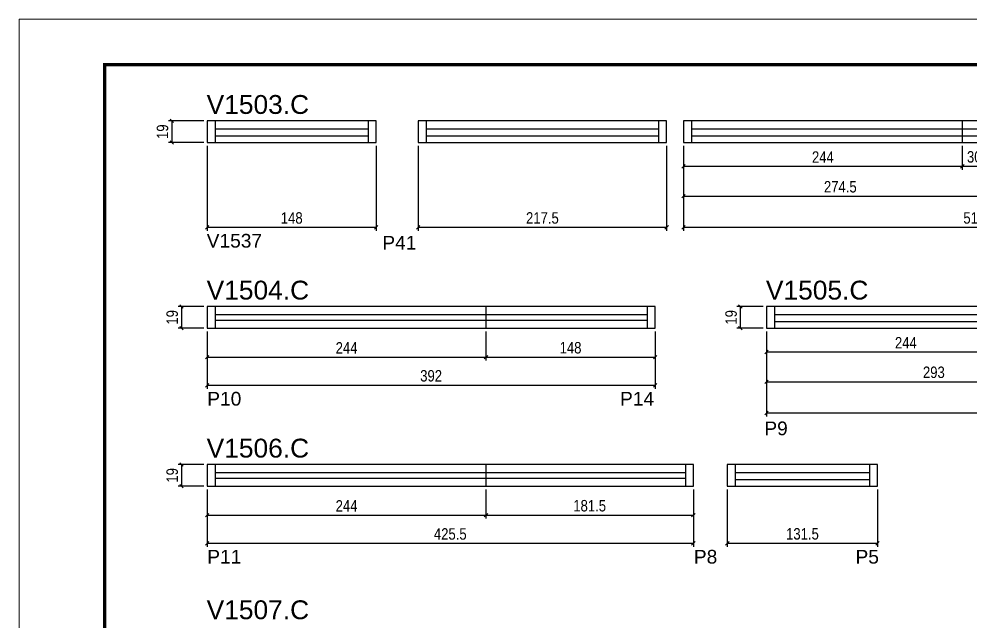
# Model space of a CAD drawing. Extents: x 1959 to 8212, y 239 to 4735.
# Drawn here: x 5142 to 5975, y 3059 to 3587 of the extents above; entities that cross this region are included whole.
import ezdxf

# ---------------------------------------------------------------- set-up
doc = ezdxf.new("R2010")
doc.units = 0
doc.linetypes.add('DASHED', pattern=[0.75, 0.5, -0.25])
for name, color, linetype in [('5', 5, 'Continuous'), ('COTA', 241, 'Continuous'), ('NOMENCLATURA', 7, 'Continuous'), ('Painéis', 200, 'Continuous'), ('SARR_2.2x7', 40, 'Continuous')]:
    doc.layers.add(name, color=color, linetype=linetype)
doc.layers.add('Folhas', color=255, linetype='Continuous', lineweight=9)
doc.layers.add('SARRAFO DE PRESSAO', color=251, linetype='DASHED', lineweight=9)
doc.styles.add('COTA TECNICA', font='techl___.ttf', dxfattribs={"height": 10})
doc.styles.add('COTA TECNICA-50', font='techl___.ttf', dxfattribs={"height": 10})
doc.styles.get("Standard").update_dxf_attribs({"font": 'arial.ttf'})
doc.dimstyles.new('COTA PAINEL-50', dxfattribs={"dimtxt": 10, "dimasz": 3, "dimexe": 3, "dimexo": 3, "dimgap": 3, "dimtad": 1, "dimdec": 1, "dimzin": 12, "dimdsep": 46, "dimtxsty": 'COTA TECNICA-50', "dimblk1": 'OBLIQUE', "dimblk2": 'OBLIQUE', "dimsah": 1, "dimcen": 0.9, "dimclrd": 4, "dimclre": 4, "dimclrt": 240, "dimadec": 1, "dimazin": 3, "dimtfac": 1, "dimtdec": 1, "dimtmove": 0, "dimatfit": 3, "dimfxl": 1, "dimtolj": 1, "dimtzin": 12, "dimarcsym": 0})
doc.dimstyles.new('PAINEL', dxfattribs={"dimtxt": 10, "dimasz": 3, "dimexe": 3, "dimexo": 3, "dimgap": 3, "dimtad": 1, "dimdec": 1, "dimzin": 12, "dimdsep": 46, "dimtxsty": 'COTA TECNICA', "dimblk1": 'OBLIQUE', "dimblk2": 'OBLIQUE', "dimsah": 1, "dimcen": 0.9, "dimclrd": 4, "dimclre": 4, "dimclrt": 240, "dimadec": 1, "dimazin": 3, "dimtfac": 1, "dimtdec": 1, "dimtmove": 0, "dimatfit": 3, "dimfxl": 1, "dimtolj": 1, "dimtzin": 12, "dimarcsym": 0})

# ---------------------------------------------------------------- blocks, each defined once
blk = doc.blocks.new('9999999999')
at = {"layer": 'Folhas'}
blk.add_lwpolyline([(98138.98, 34190.21), (99623.98, 34190.21), (99623.98, 35240.21), (98138.98, 35240.21)], close=True, dxfattribs=at)
at = {"layer": 'Folhas', "color": 30, "const_width": 3}
blk.add_lwpolyline([(98213.98, 34230.21), (99583.98, 34230.21), (99583.98, 35200.21), (98213.98, 35200.21)], close=True, dxfattribs=at)
blk = doc.blocks.new('_Oblique')
at = {"color": 0, "linetype": 'ByBlock', "lineweight": -2}
blk.add_line((-0.5, -0.5), (0.5, 0.5), dxfattribs=at)
blk = doc.blocks.new('*D71')
at = {"layer": 'COTA', "color": 4, "linetype": 'ByBlock', "lineweight": -2, "transparency": 16777216}
for p, q in [((5306.91, 3475.6), (5306.91, 3401.45)), ((5454.91, 3475.6), (5454.91, 3401.45)), ((5306.91, 3404.45), (5454.91, 3404.45))]:
    blk.add_line(p, q, dxfattribs=at)
at = {"layer": 'Defpoints', "color": 0, "linetype": 'ByBlock', "transparency": 16777216}
for p in [(5306.91, 3478.6), (5454.91, 3478.6), (5454.91, 3404.45)]:
    blk.add_point(p, dxfattribs=at)
at = {"layer": 'COTA', "color": 4, "linetype": 'ByBlock', "lineweight": -2, "transparency": 16777216, "xscale": 3, "yscale": 3, "zscale": 3, "rotation": 180}
blk.add_blockref('_Oblique', (5306.91, 3404.45), dxfattribs=at)
at = {"layer": 'COTA', "color": 4, "linetype": 'ByBlock', "lineweight": -2, "transparency": 16777216, "xscale": 3, "yscale": 3, "zscale": 3}
blk.add_blockref('_Oblique', (5454.91, 3404.45), dxfattribs=at)
at = {"layer": 'COTA', "color": 240, "linetype": 'ByBlock', "transparency": 16777216, "insert": (5380.91, 3412.55), "char_height": 10, "attachment_point": 5, "style": 'COTA TECNICA-50'}
blk.add_mtext('\\A1;148', dxfattribs=at)
blk = doc.blocks.new('*D72')
at = {"layer": 'COTA', "color": 4, "lineweight": -2, "transparency": 16777216}
for p, q in [((5303.91, 3497.6), (5272.93, 3497.6)), ((5275.93, 3497.6), (5275.93, 3478.6)), ((5303.91, 3478.6), (5272.93, 3478.6))]:
    blk.add_line(p, q, dxfattribs=at)
at = {"layer": 'Defpoints', "color": 0, "transparency": 16777216}
for p in [(5306.91, 3497.6), (5275.93, 3478.6), (5306.91, 3478.6)]:
    blk.add_point(p, dxfattribs=at)
at = {"layer": 'COTA', "color": 4, "lineweight": -2, "transparency": 16777216, "xscale": 3, "yscale": 3, "zscale": 3}
for p, rotation in [((5275.93, 3497.6), 90), ((5275.93, 3478.6), 270)]:
    blk.add_blockref('_Oblique', p, dxfattribs=dict(at, rotation=rotation))
at = {"layer": 'COTA', "color": 240, "transparency": 16777216, "insert": (5267.84, 3488.1), "char_height": 10, "attachment_point": 5, "rotation": 90, "style": 'COTA TECNICA'}
blk.add_mtext('\\A1;19', dxfattribs=at)
blk = doc.blocks.new('*D73')
at = {"layer": 'COTA', "color": 4, "linetype": 'ByBlock', "lineweight": -2, "transparency": 16777216}
for p, q in [((5491.54, 3475.6), (5491.54, 3401.45)), ((5709.04, 3475.6), (5709.04, 3401.45)), ((5491.54, 3404.45), (5709.04, 3404.45))]:
    blk.add_line(p, q, dxfattribs=at)
at = {"layer": 'Defpoints', "color": 0, "linetype": 'ByBlock', "transparency": 16777216}
for p in [(5491.54, 3478.6), (5709.04, 3478.6), (5709.04, 3404.45)]:
    blk.add_point(p, dxfattribs=at)
at = {"layer": 'COTA', "color": 4, "linetype": 'ByBlock', "lineweight": -2, "transparency": 16777216, "xscale": 3, "yscale": 3, "zscale": 3, "rotation": 180}
blk.add_blockref('_Oblique', (5491.54, 3404.45), dxfattribs=at)
at = {"layer": 'COTA', "color": 4, "linetype": 'ByBlock', "lineweight": -2, "transparency": 16777216, "xscale": 3, "yscale": 3, "zscale": 3}
blk.add_blockref('_Oblique', (5709.04, 3404.45), dxfattribs=at)
at = {"layer": 'COTA', "color": 240, "linetype": 'ByBlock', "transparency": 16777216, "insert": (5600.29, 3412.56), "char_height": 10, "attachment_point": 5, "style": 'COTA TECNICA-50'}
blk.add_mtext('\\A1;217.5', dxfattribs=at)
blk = doc.blocks.new('*D74')
at = {"layer": 'COTA', "color": 4, "linetype": 'ByBlock', "lineweight": -2, "transparency": 16777216}
for p, q in [((5723.77, 3475.6), (5723.77, 3401.45)), ((6242.27, 3475.6), (6242.27, 3401.45)), ((5723.77, 3404.45), (6242.27, 3404.45))]:
    blk.add_line(p, q, dxfattribs=at)
at = {"layer": 'Defpoints', "color": 0, "linetype": 'ByBlock', "transparency": 16777216}
for p in [(5723.77, 3478.6), (6242.27, 3478.6), (6242.27, 3404.45)]:
    blk.add_point(p, dxfattribs=at)
at = {"layer": 'COTA', "color": 4, "linetype": 'ByBlock', "lineweight": -2, "transparency": 16777216, "xscale": 3, "yscale": 3, "zscale": 3, "rotation": 180}
blk.add_blockref('_Oblique', (5723.77, 3404.45), dxfattribs=at)
at = {"layer": 'COTA', "color": 4, "linetype": 'ByBlock', "lineweight": -2, "transparency": 16777216, "xscale": 3, "yscale": 3, "zscale": 3}
blk.add_blockref('_Oblique', (6242.27, 3404.45), dxfattribs=at)
at = {"layer": 'COTA', "color": 240, "linetype": 'ByBlock', "transparency": 16777216, "insert": (5983.02, 3412.58), "char_height": 10, "attachment_point": 5, "style": 'COTA TECNICA-50'}
blk.add_mtext('\\A1;518.5', dxfattribs=at)
blk = doc.blocks.new('*D75')
at = {"layer": 'COTA', "color": 4, "lineweight": -2, "transparency": 16777216}
for p, q in [((5723.77, 3475.6), (5723.77, 3428.72)), ((5998.27, 3475.6), (5998.27, 3428.72)), ((5723.77, 3431.72), (5998.27, 3431.72))]:
    blk.add_line(p, q, dxfattribs=at)
at = {"layer": 'Defpoints', "color": 0, "transparency": 16777216}
for p in [(5723.77, 3478.6), (5998.27, 3478.6), (5998.27, 3431.72)]:
    blk.add_point(p, dxfattribs=at)
at = {"layer": 'COTA', "color": 4, "lineweight": -2, "transparency": 16777216, "xscale": 3, "yscale": 3, "zscale": 3, "rotation": 180}
blk.add_blockref('_Oblique', (5723.77, 3431.72), dxfattribs=at)
at = {"layer": 'COTA', "color": 4, "lineweight": -2, "transparency": 16777216, "xscale": 3, "yscale": 3, "zscale": 3}
blk.add_blockref('_Oblique', (5998.27, 3431.72), dxfattribs=at)
at = {"layer": 'COTA', "color": 240, "transparency": 16777216, "insert": (5861.02, 3439.83), "char_height": 10, "attachment_point": 5, "style": 'COTA TECNICA'}
blk.add_mtext('\\A1;274.5', dxfattribs=at)
blk = doc.blocks.new('*D77')
at = {"layer": 'COTA', "color": 4, "lineweight": -2, "transparency": 16777216}
for p, q in [((5723.77, 3475.6), (5723.77, 3454.81)), ((5967.77, 3475.6), (5967.77, 3454.81)), ((5723.77, 3457.81), (5967.77, 3457.81))]:
    blk.add_line(p, q, dxfattribs=at)
at = {"layer": 'Defpoints', "color": 0, "transparency": 16777216}
for p in [(5723.77, 3478.6), (5967.77, 3478.6), (5967.77, 3457.81)]:
    blk.add_point(p, dxfattribs=at)
at = {"layer": 'COTA', "color": 4, "lineweight": -2, "transparency": 16777216, "xscale": 3, "yscale": 3, "zscale": 3, "rotation": 180}
blk.add_blockref('_Oblique', (5723.77, 3457.81), dxfattribs=at)
at = {"layer": 'COTA', "color": 4, "lineweight": -2, "transparency": 16777216, "xscale": 3, "yscale": 3, "zscale": 3}
blk.add_blockref('_Oblique', (5967.77, 3457.81), dxfattribs=at)
at = {"layer": 'COTA', "color": 240, "transparency": 16777216, "insert": (5845.77, 3465.88), "char_height": 10, "attachment_point": 5, "style": 'COTA TECNICA'}
blk.add_mtext('\\A1;244', dxfattribs=at)
blk = doc.blocks.new('*D78')
at = {"layer": 'COTA', "color": 4, "lineweight": -2, "transparency": 16777216}
for p, q in [((5967.77, 3475.6), (5967.77, 3454.81)), ((5998.27, 3475.6), (5998.27, 3454.81)), ((5967.77, 3457.81), (5998.27, 3457.81))]:
    blk.add_line(p, q, dxfattribs=at)
at = {"layer": 'Defpoints', "color": 0, "transparency": 16777216}
for p in [(5967.77, 3478.6), (5998.27, 3478.6), (5998.27, 3457.81)]:
    blk.add_point(p, dxfattribs=at)
at = {"layer": 'COTA', "color": 4, "lineweight": -2, "transparency": 16777216, "xscale": 3, "yscale": 3, "zscale": 3, "rotation": 180}
blk.add_blockref('_Oblique', (5967.77, 3457.81), dxfattribs=at)
at = {"layer": 'COTA', "color": 4, "lineweight": -2, "transparency": 16777216, "xscale": 3, "yscale": 3, "zscale": 3}
blk.add_blockref('_Oblique', (5998.27, 3457.81), dxfattribs=at)
at = {"layer": 'COTA', "color": 240, "transparency": 16777216, "insert": (5983.02, 3466.03), "char_height": 10, "attachment_point": 5, "style": 'COTA TECNICA'}
blk.add_mtext('\\A1;30.5', dxfattribs=at)
blk = doc.blocks.new('*D79')
at = {"layer": 'COTA', "color": 4, "linetype": 'ByBlock', "lineweight": -2, "transparency": 16777216}
for p, q in [((5306.91, 3313.17), (5306.91, 3263.22)), ((5698.91, 3313.17), (5698.91, 3263.22)), ((5306.91, 3266.22), (5698.91, 3266.22))]:
    blk.add_line(p, q, dxfattribs=at)
at = {"layer": 'Defpoints', "color": 0, "linetype": 'ByBlock', "transparency": 16777216}
for p in [(5306.91, 3316.17), (5698.91, 3316.17), (5698.91, 3266.22)]:
    blk.add_point(p, dxfattribs=at)
at = {"layer": 'COTA', "color": 4, "linetype": 'ByBlock', "lineweight": -2, "transparency": 16777216, "xscale": 3, "yscale": 3, "zscale": 3, "rotation": 180}
blk.add_blockref('_Oblique', (5306.91, 3266.22), dxfattribs=at)
at = {"layer": 'COTA', "color": 4, "linetype": 'ByBlock', "lineweight": -2, "transparency": 16777216, "xscale": 3, "yscale": 3, "zscale": 3}
blk.add_blockref('_Oblique', (5698.91, 3266.22), dxfattribs=at)
at = {"layer": 'COTA', "color": 240, "linetype": 'ByBlock', "transparency": 16777216, "insert": (5502.91, 3274.47), "char_height": 10, "attachment_point": 5, "style": 'COTA TECNICA-50'}
blk.add_mtext('\\A1;392', dxfattribs=at)
blk = doc.blocks.new('*D80')
at = {"layer": 'COTA', "color": 4, "lineweight": -2, "transparency": 16777216}
for p, q in [((5303.91, 3335.17), (5281.41, 3335.17)), ((5284.41, 3335.17), (5284.41, 3316.17)), ((5303.91, 3316.17), (5281.41, 3316.17))]:
    blk.add_line(p, q, dxfattribs=at)
at = {"layer": 'Defpoints', "color": 0, "transparency": 16777216}
for p in [(5306.91, 3335.17), (5284.41, 3316.17), (5306.91, 3316.17)]:
    blk.add_point(p, dxfattribs=at)
at = {"layer": 'COTA', "color": 4, "lineweight": -2, "transparency": 16777216, "xscale": 3, "yscale": 3, "zscale": 3}
for p, rotation in [((5284.41, 3335.17), 90), ((5284.41, 3316.17), 270)]:
    blk.add_blockref('_Oblique', p, dxfattribs=dict(at, rotation=rotation))
at = {"layer": 'COTA', "color": 240, "transparency": 16777216, "insert": (5276.32, 3325.67), "char_height": 10, "attachment_point": 5, "rotation": 90, "style": 'COTA TECNICA'}
blk.add_mtext('\\A1;19', dxfattribs=at)
blk = doc.blocks.new('*D81')
at = {"layer": 'COTA', "color": 4, "lineweight": -2, "transparency": 16777216}
for p, q in [((5306.91, 3313.17), (5306.91, 3287.92)), ((5550.91, 3313.17), (5550.91, 3287.92)), ((5306.91, 3290.92), (5550.91, 3290.92))]:
    blk.add_line(p, q, dxfattribs=at)
at = {"layer": 'Defpoints', "color": 0, "transparency": 16777216}
for p in [(5306.91, 3316.17), (5550.91, 3316.17), (5550.91, 3290.92)]:
    blk.add_point(p, dxfattribs=at)
at = {"layer": 'COTA', "color": 4, "lineweight": -2, "transparency": 16777216, "xscale": 3, "yscale": 3, "zscale": 3, "rotation": 180}
blk.add_blockref('_Oblique', (5306.91, 3290.92), dxfattribs=at)
at = {"layer": 'COTA', "color": 4, "lineweight": -2, "transparency": 16777216, "xscale": 3, "yscale": 3, "zscale": 3}
blk.add_blockref('_Oblique', (5550.91, 3290.92), dxfattribs=at)
at = {"layer": 'COTA', "color": 240, "transparency": 16777216, "insert": (5428.91, 3298.99), "char_height": 10, "attachment_point": 5, "style": 'COTA TECNICA'}
blk.add_mtext('\\A1;244', dxfattribs=at)
blk = doc.blocks.new('*D82')
at = {"layer": 'COTA', "color": 4, "lineweight": -2, "transparency": 16777216}
for p, q in [((5550.91, 3313.17), (5550.91, 3287.92)), ((5698.91, 3313.17), (5698.91, 3287.92)), ((5550.91, 3290.92), (5698.91, 3290.92))]:
    blk.add_line(p, q, dxfattribs=at)
at = {"layer": 'Defpoints', "color": 0, "transparency": 16777216}
for p in [(5550.91, 3316.17), (5698.91, 3316.17), (5698.91, 3290.92)]:
    blk.add_point(p, dxfattribs=at)
at = {"layer": 'COTA', "color": 4, "lineweight": -2, "transparency": 16777216, "xscale": 3, "yscale": 3, "zscale": 3, "rotation": 180}
blk.add_blockref('_Oblique', (5550.91, 3290.92), dxfattribs=at)
at = {"layer": 'COTA', "color": 4, "lineweight": -2, "transparency": 16777216, "xscale": 3, "yscale": 3, "zscale": 3}
blk.add_blockref('_Oblique', (5698.91, 3290.92), dxfattribs=at)
at = {"layer": 'COTA', "color": 240, "transparency": 16777216, "insert": (5624.91, 3299.02), "char_height": 10, "attachment_point": 5, "style": 'COTA TECNICA'}
blk.add_mtext('\\A1;148', dxfattribs=at)
blk = doc.blocks.new('*D85')
at = {"layer": 'COTA', "color": 4, "linetype": 'ByBlock', "lineweight": -2, "transparency": 16777216}
for p, q in [((5796.38, 3313.17), (5796.38, 3239.02)), ((6333.38, 3313.17), (6333.38, 3239.02)), ((5796.38, 3242.02), (6333.38, 3242.02))]:
    blk.add_line(p, q, dxfattribs=at)
at = {"layer": 'Defpoints', "color": 0, "linetype": 'ByBlock', "transparency": 16777216}
for p in [(5796.38, 3316.17), (6333.38, 3316.17), (6333.38, 3242.02)]:
    blk.add_point(p, dxfattribs=at)
at = {"layer": 'COTA', "color": 4, "linetype": 'ByBlock', "lineweight": -2, "transparency": 16777216, "xscale": 3, "yscale": 3, "zscale": 3, "rotation": 180}
blk.add_blockref('_Oblique', (5796.38, 3242.02), dxfattribs=at)
at = {"layer": 'COTA', "color": 4, "linetype": 'ByBlock', "lineweight": -2, "transparency": 16777216, "xscale": 3, "yscale": 3, "zscale": 3}
blk.add_blockref('_Oblique', (6333.38, 3242.02), dxfattribs=at)
at = {"layer": 'COTA', "color": 240, "linetype": 'ByBlock', "transparency": 16777216, "insert": (6064.88, 3250.24), "char_height": 10, "attachment_point": 5, "style": 'COTA TECNICA-50'}
blk.add_mtext('\\A1;537', dxfattribs=at)
blk = doc.blocks.new('*D86')
at = {"layer": 'COTA', "color": 4, "lineweight": -2, "transparency": 16777216}
for p, q in [((5796.38, 3313.17), (5796.38, 3266.3)), ((6089.38, 3313.17), (6089.38, 3266.3)), ((5796.38, 3269.3), (6089.38, 3269.3))]:
    blk.add_line(p, q, dxfattribs=at)
at = {"layer": 'Defpoints', "color": 0, "transparency": 16777216}
for p in [(5796.38, 3316.17), (6089.38, 3316.17), (6089.38, 3269.3)]:
    blk.add_point(p, dxfattribs=at)
at = {"layer": 'COTA', "color": 4, "lineweight": -2, "transparency": 16777216, "xscale": 3, "yscale": 3, "zscale": 3, "rotation": 180}
blk.add_blockref('_Oblique', (5796.38, 3269.3), dxfattribs=at)
at = {"layer": 'COTA', "color": 4, "lineweight": -2, "transparency": 16777216, "xscale": 3, "yscale": 3, "zscale": 3}
blk.add_blockref('_Oblique', (6089.38, 3269.3), dxfattribs=at)
at = {"layer": 'COTA', "color": 240, "transparency": 16777216, "insert": (5942.88, 3277.54), "char_height": 10, "attachment_point": 5, "style": 'COTA TECNICA'}
blk.add_mtext('\\A1;293', dxfattribs=at)
blk = doc.blocks.new('*D83')
at = {"layer": 'COTA', "color": 4, "lineweight": -2, "transparency": 16777216}
for p, q in [((5796.38, 3313.17), (5796.38, 3292.38)), ((6040.38, 3313.17), (6040.38, 3292.38)), ((5796.38, 3295.38), (6040.38, 3295.38))]:
    blk.add_line(p, q, dxfattribs=at)
at = {"layer": 'Defpoints', "color": 0, "transparency": 16777216}
for p in [(5796.38, 3316.17), (6040.38, 3316.17), (6040.38, 3295.38)]:
    blk.add_point(p, dxfattribs=at)
at = {"layer": 'COTA', "color": 4, "lineweight": -2, "transparency": 16777216, "xscale": 3, "yscale": 3, "zscale": 3, "rotation": 180}
blk.add_blockref('_Oblique', (5796.38, 3295.38), dxfattribs=at)
at = {"layer": 'COTA', "color": 4, "lineweight": -2, "transparency": 16777216, "xscale": 3, "yscale": 3, "zscale": 3}
blk.add_blockref('_Oblique', (6040.38, 3295.38), dxfattribs=at)
at = {"layer": 'COTA', "color": 240, "transparency": 16777216, "insert": (5918.38, 3303.45), "char_height": 10, "attachment_point": 5, "style": 'COTA TECNICA'}
blk.add_mtext('\\A1;244', dxfattribs=at)
blk = doc.blocks.new('*D88')
at = {"layer": 'COTA', "color": 4, "lineweight": -2, "transparency": 16777216}
for p, q in [((5793.38, 3335.17), (5770.54, 3335.17)), ((5773.54, 3316.17), (5773.54, 3335.17)), ((5793.38, 3316.17), (5770.54, 3316.17))]:
    blk.add_line(p, q, dxfattribs=at)
at = {"layer": 'Defpoints', "color": 0, "transparency": 16777216}
for p in [(5773.54, 3335.17), (5796.38, 3335.17), (5796.38, 3316.17)]:
    blk.add_point(p, dxfattribs=at)
at = {"layer": 'COTA', "color": 4, "lineweight": -2, "transparency": 16777216, "xscale": 3, "yscale": 3, "zscale": 3}
for p, rotation in [((5773.54, 3335.17), 90), ((5773.54, 3316.17), 270)]:
    blk.add_blockref('_Oblique', p, dxfattribs=dict(at, rotation=rotation))
at = {"layer": 'COTA', "color": 240, "transparency": 16777216, "insert": (5765.46, 3325.67), "char_height": 10, "attachment_point": 5, "rotation": 90, "style": 'COTA TECNICA'}
blk.add_mtext('\\A1;19', dxfattribs=at)
blk = doc.blocks.new('*D89')
at = {"layer": 'COTA', "color": 4, "linetype": 'ByBlock', "lineweight": -2, "transparency": 16777216}
for p, q in [((5306.91, 3174.94), (5306.91, 3124.99)), ((5732.41, 3174.94), (5732.41, 3124.99)), ((5306.91, 3127.99), (5732.41, 3127.99))]:
    blk.add_line(p, q, dxfattribs=at)
at = {"layer": 'Defpoints', "color": 0, "linetype": 'ByBlock', "transparency": 16777216}
for p in [(5306.91, 3177.94), (5732.41, 3177.94), (5732.41, 3127.99)]:
    blk.add_point(p, dxfattribs=at)
at = {"layer": 'COTA', "color": 4, "linetype": 'ByBlock', "lineweight": -2, "transparency": 16777216, "xscale": 3, "yscale": 3, "zscale": 3, "rotation": 180}
blk.add_blockref('_Oblique', (5306.91, 3127.99), dxfattribs=at)
at = {"layer": 'COTA', "color": 4, "linetype": 'ByBlock', "lineweight": -2, "transparency": 16777216, "xscale": 3, "yscale": 3, "zscale": 3}
blk.add_blockref('_Oblique', (5732.41, 3127.99), dxfattribs=at)
at = {"layer": 'COTA', "color": 240, "linetype": 'ByBlock', "transparency": 16777216, "insert": (5519.66, 3136.1), "char_height": 10, "attachment_point": 5, "style": 'COTA TECNICA-50'}
blk.add_mtext('\\A1;425.5', dxfattribs=at)
blk = doc.blocks.new('*D90')
at = {"layer": 'COTA', "color": 4, "lineweight": -2, "transparency": 16777216}
for p, q in [((5303.91, 3196.94), (5281.41, 3196.94)), ((5284.41, 3196.94), (5284.41, 3177.94)), ((5303.91, 3177.94), (5281.41, 3177.94))]:
    blk.add_line(p, q, dxfattribs=at)
at = {"layer": 'Defpoints', "color": 0, "transparency": 16777216}
for p in [(5306.91, 3196.94), (5284.41, 3177.94), (5306.91, 3177.94)]:
    blk.add_point(p, dxfattribs=at)
at = {"layer": 'COTA', "color": 4, "lineweight": -2, "transparency": 16777216, "xscale": 3, "yscale": 3, "zscale": 3}
for p, rotation in [((5284.41, 3196.94), 90), ((5284.41, 3177.94), 270)]:
    blk.add_blockref('_Oblique', p, dxfattribs=dict(at, rotation=rotation))
at = {"layer": 'COTA', "color": 240, "transparency": 16777216, "insert": (5276.32, 3187.44), "char_height": 10, "attachment_point": 5, "rotation": 90, "style": 'COTA TECNICA'}
blk.add_mtext('\\A1;19', dxfattribs=at)
blk = doc.blocks.new('*D91')
at = {"layer": 'COTA', "color": 4, "lineweight": -2, "transparency": 16777216}
for p, q in [((5306.91, 3174.94), (5306.91, 3149.69)), ((5550.91, 3174.94), (5550.91, 3149.69)), ((5306.91, 3152.69), (5550.91, 3152.69))]:
    blk.add_line(p, q, dxfattribs=at)
at = {"layer": 'Defpoints', "color": 0, "transparency": 16777216}
for p in [(5306.91, 3177.94), (5550.91, 3177.94), (5550.91, 3152.69)]:
    blk.add_point(p, dxfattribs=at)
at = {"layer": 'COTA', "color": 4, "lineweight": -2, "transparency": 16777216, "xscale": 3, "yscale": 3, "zscale": 3, "rotation": 180}
blk.add_blockref('_Oblique', (5306.91, 3152.69), dxfattribs=at)
at = {"layer": 'COTA', "color": 4, "lineweight": -2, "transparency": 16777216, "xscale": 3, "yscale": 3, "zscale": 3}
blk.add_blockref('_Oblique', (5550.91, 3152.69), dxfattribs=at)
at = {"layer": 'COTA', "color": 240, "transparency": 16777216, "insert": (5428.91, 3160.76), "char_height": 10, "attachment_point": 5, "style": 'COTA TECNICA'}
blk.add_mtext('\\A1;244', dxfattribs=at)
blk = doc.blocks.new('*D92')
at = {"layer": 'COTA', "color": 4, "lineweight": -2, "transparency": 16777216}
for p, q in [((5550.91, 3174.94), (5550.91, 3149.69)), ((5732.41, 3174.94), (5732.41, 3149.69)), ((5550.91, 3152.69), (5732.41, 3152.69))]:
    blk.add_line(p, q, dxfattribs=at)
at = {"layer": 'Defpoints', "color": 0, "transparency": 16777216}
for p in [(5550.91, 3177.94), (5732.41, 3177.94), (5732.41, 3152.69)]:
    blk.add_point(p, dxfattribs=at)
at = {"layer": 'COTA', "color": 4, "lineweight": -2, "transparency": 16777216, "xscale": 3, "yscale": 3, "zscale": 3, "rotation": 180}
blk.add_blockref('_Oblique', (5550.91, 3152.69), dxfattribs=at)
at = {"layer": 'COTA', "color": 4, "lineweight": -2, "transparency": 16777216, "xscale": 3, "yscale": 3, "zscale": 3}
blk.add_blockref('_Oblique', (5732.41, 3152.69), dxfattribs=at)
at = {"layer": 'COTA', "color": 240, "transparency": 16777216, "insert": (5641.66, 3160.82), "char_height": 10, "attachment_point": 5, "style": 'COTA TECNICA'}
blk.add_mtext('\\A1;181.5', dxfattribs=at)
blk = doc.blocks.new('*D93')
at = {"layer": 'COTA', "color": 4, "linetype": 'ByBlock', "lineweight": -2, "transparency": 16777216}
for p, q in [((5762.14, 3174.94), (5762.14, 3124.99)), ((5893.64, 3174.94), (5893.64, 3124.99)), ((5762.14, 3127.99), (5893.64, 3127.99))]:
    blk.add_line(p, q, dxfattribs=at)
at = {"layer": 'Defpoints', "color": 0, "linetype": 'ByBlock', "transparency": 16777216}
for p in [(5762.14, 3177.94), (5893.64, 3177.94), (5893.64, 3127.99)]:
    blk.add_point(p, dxfattribs=at)
at = {"layer": 'COTA', "color": 4, "linetype": 'ByBlock', "lineweight": -2, "transparency": 16777216, "xscale": 3, "yscale": 3, "zscale": 3, "rotation": 180}
blk.add_blockref('_Oblique', (5762.14, 3127.99), dxfattribs=at)
at = {"layer": 'COTA', "color": 4, "linetype": 'ByBlock', "lineweight": -2, "transparency": 16777216, "xscale": 3, "yscale": 3, "zscale": 3}
blk.add_blockref('_Oblique', (5893.64, 3127.99), dxfattribs=at)
at = {"layer": 'COTA', "color": 240, "linetype": 'ByBlock', "transparency": 16777216, "insert": (5827.89, 3136.21), "char_height": 10, "attachment_point": 5, "style": 'COTA TECNICA-50'}
blk.add_mtext('\\A1;131.5', dxfattribs=at)

msp = doc.modelspace()

# ---------------------------------------------------------------- linework, layer by layer
at = {"layer": 'Painéis', "linetype": 'ByBlock'}
for p, q in [((5967.77, 3497.6), (5967.77, 3478.6)), ((5306.91, 3335.17), (5306.91, 3316.17)), ((5698.91, 3335.17), (5306.91, 3335.17)), ((5550.91, 3335.17), (5550.91, 3316.17)), ((5698.91, 3316.17), (5698.91, 3335.17)), ((5306.91, 3316.17), (5698.91, 3316.17)), ((5306.91, 3196.94), (5306.91, 3177.94)), ((5732.41, 3196.94), (5306.91, 3196.94)), ((5550.91, 3196.94), (5550.91, 3177.94)), ((5732.41, 3177.94), (5732.41, 3196.94)), ((5306.91, 3177.94), (5732.41, 3177.94))]:
    msp.add_line(p, q, dxfattribs=at)
for points in [[(5306.91, 3497.6), (5306.91, 3478.6), (5454.91, 3478.6), (5454.91, 3497.6)], [(5491.54, 3497.6), (5491.54, 3478.6), (5709.04, 3478.6), (5709.04, 3497.6)], [(5723.77, 3497.6), (5723.77, 3478.6), (6242.27, 3478.6), (6242.27, 3497.6)], [(5796.38, 3335.17), (5796.38, 3316.17), (6333.38, 3316.17), (6333.38, 3335.17)], [(5762.14, 3196.94), (5762.14, 3177.94), (5893.64, 3177.94), (5893.64, 3196.94)]]:
    msp.add_lwpolyline(points, close=True, dxfattribs=at)
at = {"layer": 'SARR_2.2x7', "linetype": 'Continuous'}
for p, q in [((5313.91, 3497.6), (5313.91, 3478.6)), ((5447.91, 3497.6), (5447.91, 3478.6)), ((5498.54, 3497.6), (5498.54, 3478.6)), ((5702.04, 3497.6), (5702.04, 3478.6)), ((5730.77, 3497.6), (5730.77, 3478.6)), ((5313.91, 3490.6), (5447.91, 3490.6)), ((5313.91, 3484.6), (5447.91, 3484.6)), ((5498.54, 3490.6), (5702.04, 3490.6)), ((5498.54, 3484.6), (5702.04, 3484.6)), ((5730.77, 3490.6), (5998.27, 3490.6)), ((5730.77, 3484.6), (5998.27, 3484.6)), ((5313.91, 3335.17), (5313.91, 3316.17)), ((5691.91, 3335.17), (5691.91, 3316.17)), ((5803.38, 3335.17), (5803.38, 3316.17)), ((5313.91, 3328.17), (5550.91, 3328.17)), ((5550.91, 3328.17), (5691.91, 3328.17)), ((5803.38, 3328.17), (6089.38, 3328.17)), ((5313.91, 3323.17), (5550.91, 3323.17)), ((5550.91, 3323.17), (5691.91, 3323.17)), ((5803.38, 3322.17), (6089.38, 3322.17)), ((5313.91, 3196.94), (5313.91, 3177.94)), ((5725.41, 3196.94), (5725.41, 3177.94)), ((5769.14, 3196.94), (5769.14, 3177.94)), ((5886.64, 3196.94), (5886.64, 3177.94)), ((5313.91, 3189.94), (5550.91, 3189.94)), ((5313.91, 3184.94), (5550.91, 3184.94)), ((5550.91, 3189.94), (5725.41, 3189.94)), ((5550.91, 3184.94), (5725.41, 3184.94)), ((5769.14, 3189.94), (5886.64, 3189.94)), ((5769.14, 3183.94), (5886.64, 3183.94))]:
    msp.add_line(p, q, dxfattribs=at)

# ---------------------------------------------------------------- block references
at = {"layer": 'SARRAFO DE PRESSAO', "color": 6, "linetype": 'ByBlock'}
msp.add_blockref('9999999999', (-92996.71, -31653.56), dxfattribs=at)

# ---------------------------------------------------------------- texts
at = {"layer": '5', "linetype": 'Continuous'}
for s, rotation, p in [('V1537', 359.99996, (5306.51, 3386.7)), ('P41', 359.99996, (5460.18, 3384.97)), ('P10', 0.00004, (5306.99, 3248.47)), ('P14', 359.99996, (5668.24, 3248.47)), ('P9', 0.00004, (5794.53, 3222.54)), ('P11', 0.00004, (5306.99, 3110.24)), ('P8', 359.99996, (5732.84, 3110.24)), ('P5', 359.99996, (5874.3, 3110.24))]:
    msp.add_text(s, height=12, rotation=rotation, dxfattribs=at).set_placement(p)
at = {"layer": 'NOMENCLATURA', "linetype": 'Continuous'}
for s, p in [('V1503.C', (5306.44, 3503.65)), ('V1504.C', (5306.44, 3341.23)), ('V1505.C', (5795.91, 3341.23)), ('V1506.C', (5306.44, 3203)), ('V1507.C', (5306.44, 3061.58))]:
    msp.add_text(s, height=16.5, dxfattribs=at).set_placement(p)

# ---------------------------------------------------------------- dimensions: what is measured, and where the dimension line sits
at = {"layer": 'COTA'}
for base, p1, p2, picture, middle in [((5275.93, 3478.6), (5306.91, 3497.6), (5306.91, 3478.6), '*D72', (5267.84, 3488.1)), ((5284.41, 3316.17), (5306.91, 3335.17), (5306.91, 3316.17), '*D80', (5276.32, 3325.67)), ((5773.54, 3335.17), (5796.38, 3316.17), (5796.38, 3335.17), '*D88', (5765.46, 3325.67)), ((5284.41, 3177.94), (5306.91, 3196.94), (5306.91, 3177.94), '*D90', (5276.32, 3187.44))]:
    dim = msp.add_linear_dim(base=base, p1=p1, p2=p2, angle=90, dimstyle='PAINEL', dxfattribs=at)
    dim.commit()
    dim.dimension.update_dxf_attribs({"geometry": picture, "text_midpoint": middle})
at = {"layer": 'COTA', "color": 1, "linetype": 'ByBlock'}
for base, p1, p2, picture, middle in [((5454.91, 3404.45), (5306.91, 3478.6), (5454.91, 3478.6), '*D71', (5380.91, 3412.55)), ((5709.04, 3404.45), (5491.54, 3478.6), (5709.04, 3478.6), '*D73', (5600.29, 3412.56)), ((6242.27, 3404.45), (5723.77, 3478.6), (6242.27, 3478.6), '*D74', (5983.02, 3412.58)), ((5698.91, 3266.22), (5306.91, 3316.17), (5698.91, 3316.17), '*D79', (5502.91, 3274.47)), ((6333.38, 3242.02), (5796.38, 3316.17), (6333.38, 3316.17), '*D85', (6064.88, 3250.24)), ((5732.41, 3127.99), (5306.91, 3177.94), (5732.41, 3177.94), '*D89', (5519.66, 3136.1)), ((5893.64, 3127.99), (5762.14, 3177.94), (5893.64, 3177.94), '*D93', (5827.89, 3136.21))]:
    dim = msp.add_linear_dim(base=base, p1=p1, p2=p2, dimstyle='COTA PAINEL-50', override={"dimarcsym": 1}, dxfattribs=at)
    dim.commit()
    dim.dimension.update_dxf_attribs({"geometry": picture, "text_midpoint": middle})
at = {"layer": 'COTA'}
for base, p1, p2, picture, middle in [((5998.27, 3431.72), (5723.77, 3478.6), (5998.27, 3478.6), '*D75', (5861.02, 3439.83)), ((5967.77, 3457.81), (5723.77, 3478.6), (5967.77, 3478.6), '*D77', (5845.77, 3465.88)), ((5550.91, 3290.92), (5306.91, 3316.17), (5550.91, 3316.17), '*D81', (5428.91, 3298.99)), ((6089.38, 3269.3), (5796.38, 3316.17), (6089.38, 3316.17), '*D86', (5942.88, 3277.54)), ((6040.38, 3295.38), (5796.38, 3316.17), (6040.38, 3316.17), '*D83', (5918.38, 3303.45)), ((5550.91, 3152.69), (5306.91, 3177.94), (5550.91, 3177.94), '*D91', (5428.91, 3160.76))]:
    dim = msp.add_linear_dim(base=base, p1=p1, p2=p2, dimstyle='PAINEL', dxfattribs=at)
    dim.commit()
    dim.dimension.update_dxf_attribs({"geometry": picture, "text_midpoint": middle})
dim = msp.add_linear_dim(base=(5998.27, 3457.81), p1=(5967.77, 3478.6), p2=(5998.27, 3478.6), dimstyle='PAINEL', override={"dimtmove": 1}, dxfattribs=at)
dim.commit()
dim.dimension.update_dxf_attribs({"geometry": '*D78', "text_midpoint": (5983.02, 3457.81), "dimtype": 160})
for base, p1, p2, picture, middle in [((5698.91, 3290.92), (5550.91, 3316.17), (5698.91, 3316.17), '*D82', (5624.91, 3299.02)), ((5732.41, 3152.69), (5550.91, 3177.94), (5732.41, 3177.94), '*D92', (5641.66, 3160.82))]:
    dim = msp.add_linear_dim(base=base, p1=p1, p2=p2, dimstyle='PAINEL', override={"dimtmove": 1}, dxfattribs=at)
    dim.commit()
    dim.dimension.update_dxf_attribs({"geometry": picture, "text_midpoint": middle})

doc.saveas('drawing.dxf')
